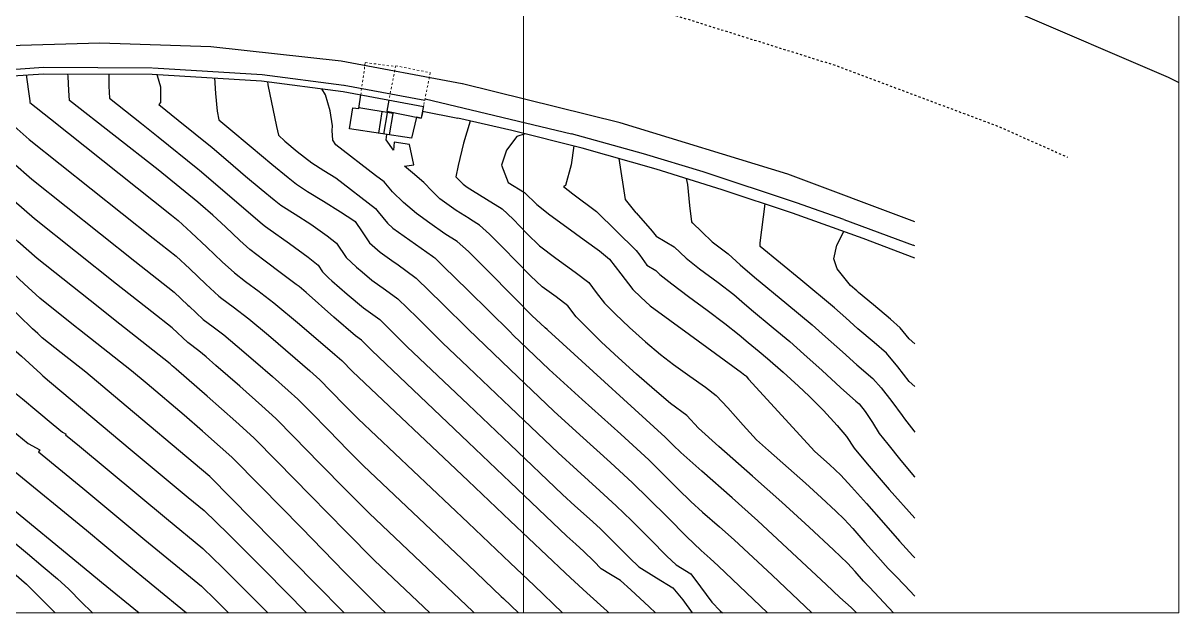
# Model space of a CAD drawing. Extents: x 62344 to 62624, y 108620 to 109406.
# Drawn here: x 62426.9 to 62480.2, y 108620.3 to 108647.5 of the extents above; entities that cross this region are included whole.
import ezdxf

# ---------------------------------------------------------------- set-up
doc = ezdxf.new("R2010")
doc.units = 0
doc.header["$LTSCALE"] = 0.039369
doc.header["$MEASUREMENT"] = 0
doc.linetypes.add('DOT', pattern=[0.55, 0.3, -0.25])
doc.linetypes.add('TRATTEGGIATA2', pattern=[0.375, 0.25, -0.125])
for name, color, linetype in [('Bâti', 7, 'Continuous'), ('coordinate', 2, 'Continuous'), ('Couronnement', 7, 'Continuous'), ('curve livello 1m', 2, 'Continuous'), ('curve livello 5m', 7, 'Continuous'), ('LIN018CO', 6, 'Continuous'), ('LIN025CO', 7, 'Continuous'), ('Per+Mod Surf', 7, 'Continuous'), ('Strade', 7, 'Continuous')]:
    doc.layers.add(name, color=color, linetype=linetype)

msp = doc.modelspace()

# ---------------------------------------------------------------- linework, layer by layer
at = {"layer": 'Bâti', "linetype": 'Continuous'}
for p, q in [((62442.40607, 108643.58613), (62442.49585, 108644.221)), ((62443.79472, 108643.97782), (62443.694, 108643.471)), ((62445.47141, 108644.03657), (62452.20832, 108642.42065)), ((62441.983, 108642.656), (62442.135, 108643.628)), ((62442.135, 108643.628), (62442.40607, 108643.58613)), ((62443.99245, 108643.35539), (62442.411, 108643.621)), ((62443.32719, 108642.44974), (62443.48031, 108643.44141)), ((62443.56869, 108642.41565), (62443.73614, 108643.39903)), ((62443.694, 108643.471), (62445.27911, 108643.14928)), ((62443.825, 108642.372), (62443.99245, 108643.35539)), ((62445.39708, 108643.73034), (62445.27911, 108643.14928)), ((62445.34, 108643.47299), (62446.968, 108643.14301)), ((62445.06481, 108643.19278), (62444.844, 108642.217)), ((62449.463, 108642.58), (62446.968, 108643.14301)), ((62444.844, 108642.217), (62441.983, 108642.656)), ((62452.702, 108641.77), (62449.463, 108642.58)), ((62455.52692, 108641.49775), (62452.20832, 108642.42065)), ((62456.109, 108640.799), (62452.702, 108641.77)), ((62458.27699, 108640.674), (62455.52692, 108641.49775)), ((62459.162, 108639.84), (62456.109, 108640.799)), ((62462.57876, 108639.2433), (62458.27699, 108640.674)), ((62462.409, 108638.769), (62459.162, 108639.84)), ((62464.761, 108638.476), (62462.57876, 108639.2433)), ((62465.657, 108637.59799), (62462.409, 108638.769)), ((62464.761, 108638.476), (62467.95799, 108637.287)), ((62468.03953, 108636.68454), (62465.657, 108637.59799)), ((62468.03953, 108637.25271), (62467.95799, 108637.287))]:
    msp.add_line(p, q, dxfattribs=at)
at = {"layer": 'coordinate', "linetype": 'Continuous', "lineweight": 0}
msp.add_line((62449.99999, 108764.27057), (62449.99999, 108620.31839), dxfattribs=at)
at = {"layer": 'Couronnement', "linetype": 'Continuous'}
for p, q in [((62430.464, 108646.612), (62425.217, 108646.44501)), ((62435.588, 108646.437), (62430.464, 108646.612)), ((62441.599, 108645.783), (62435.588, 108646.437)), ((62422.83832, 108645.15268), (62427.86845, 108645.49303)), ((62427.86845, 108645.49303), (62432.88908, 108645.47501)), ((62432.90607, 108645.47398), (62437.95354, 108645.16893)), ((62447.17101, 108644.735), (62441.599, 108645.783)), ((62422.868, 108644.854), (62427.878, 108645.19299)), ((62427.878, 108645.19299), (62432.888, 108645.175)), ((62432.888, 108645.175), (62437.918, 108644.871)), ((62437.918, 108644.871), (62441.68401, 108644.373)), ((62437.95354, 108645.16893), (62441.72333, 108644.67043)), ((62441.68401, 108644.373), (62445.38681, 108643.67974)), ((62441.73914, 108644.66747), (62445.4464, 108643.97336))]:
    msp.add_line(p, q, dxfattribs=at)
at = {"layer": 'curve livello 1m'}
for p, q in [((62433.16505, 108642.27944), (62434.99384, 108640.80526)), ((62443.17484, 108640.49658), (62441.34605, 108641.92327)), ((62454.69625, 108639.395), (62454.4055, 108641.2845)), ((62434.99384, 108639.26659), (62433.16505, 108640.75631)), ((62441.34605, 108640.39333), (62443.17484, 108638.98604)), ((62455.19283, 108638.78645), (62454.69625, 108639.395)), ((62455.19283, 108637.04083), (62453.36405, 108638.84354))]:
    msp.add_line(p, q, dxfattribs=at)
at = {"layer": 'curve livello 1m', "flags": 128}
for points in [[(62423.53716, 108644.89928), (62423.57769, 108644.438), (62423.76905, 108643.92125), (62424.01305, 108643.46549), (62424.31013, 108643.13397), (62424.87076, 108642.57984), (62425.61518, 108641.87825), (62426.46364, 108641.10439), (62427.33636, 108640.33342), (62432.08073, 108636.54959), (62433.89141, 108635.12017), (62434.52795, 108634.52546)], [(62427.07622, 108645.15039), (62427.21951, 108644.05683), (62427.23467, 108643.94115), (62427.23894, 108643.86632), (62428.20223, 108643.1105), (62433.7759, 108638.66526), (62434.07327, 108638.43051), (62434.67934, 108637.87851), (62435.40019, 108637.1908), (62436.10697, 108636.51733), (62436.67084, 108636.00807), (62437.18452, 108635.61364), (62437.80965, 108635.15182)], [(62433.16505, 108640.75631), (62429.07356, 108643.96663), (62429.04394, 108644.42874), (62429.01073, 108645.06649), (62429.01073, 108645.06649), (62428.99468, 108645.18898)], [(62430.87934, 108645.18222), (62430.8766, 108644.61989), (62430.90818, 108644.06694), (62432.38732, 108642.90636), (62433.16505, 108642.27944)], [(62433.09111, 108645.16273), (62433.1109, 108645.1182), (62433.26406, 108644.59789), (62433.26643, 108643.867), (62433.19494, 108643.77217), (62434.08207, 108643.05706), (62435.64727, 108641.79536), (62436.38386, 108641.16361), (62437.19052, 108640.47057), (62437.89967, 108639.87713), (62438.50209, 108639.37934), (62438.81705, 108639.12655), (62439.47197, 108638.70989), (62440.20014, 108638.25042), (62440.95016, 108637.7169), (62441.38674, 108637.37405), (62441.8196, 108636.72525), (62442.29662, 108636.27848), (62442.55886, 108636.05827)], [(62429.33868, 108633.53502), (62427.69653, 108634.84471), (62426.97958, 108635.50038), (62425.96691, 108636.46101), (62424.8246, 108637.55382), (62423.71873, 108638.60605), (62422.81541, 108639.44493), (62422.81541, 108639.44493), (62422.19149, 108639.99122), (62421.37908, 108640.68561), (62420.56014, 108641.38265), (62419.91667, 108641.93686), (62419.63065, 108642.20277), (62419.63065, 108642.20277), (62419.45949, 108642.68131), (62419.28687, 108643.41377), (62419.28687, 108643.41377), (62419.20247, 108644.37445)], [(62431.09869, 108633.87094), (62430.38556, 108634.43392), (62427.57647, 108636.67428), (62426.6912, 108637.44954), (62425.79796, 108638.24543), (62424.9171, 108639.04278), (62424.06892, 108639.82246), (62423.27373, 108640.56532), (62422.55187, 108641.25221), (62421.92364, 108641.86397), (62421.40936, 108642.38147), (62421.02936, 108642.78555), (62420.80394, 108643.05707), (62420.80394, 108643.05707), (62420.77225, 108643.12786), (62420.75666, 108643.30533), (62420.64614, 108644.56332)], [(62432.86035, 108634.20718), (62431.23314, 108635.49175), (62427.45642, 108638.50385), (62426.51108, 108639.33488), (62425.5669, 108640.18479), (62424.66802, 108641.01198), (62423.85858, 108641.77483), (62423.18275, 108642.43174), (62422.68467, 108642.94109), (62422.40849, 108643.26128), (62422.40849, 108643.26128), (62422.17497, 108643.78293), (62422.08982, 108644.7522)], [(62438.1919, 108644.83478), (62438.20735, 108644.6804), (62438.61633, 108642.76935), (62438.70585, 108642.36349), (62438.99126, 108642.08155), (62439.56245, 108641.60957), (62440.24807, 108641.08914), (62440.7987, 108640.73864), (62441.34605, 108640.39333)], [(62441.34605, 108641.92327), (62441.21492, 108642.12529), (62441.17226, 108642.58122), (62441.20283, 108642.78652), (62441.09001, 108643.48695), (62440.87319, 108644.22229), (62440.87319, 108644.22229), (62440.70929, 108644.50189)], [(62447.54132, 108643.01363), (62447.23873, 108641.99049), (62446.98362, 108640.96061), (62446.88179, 108640.44236), (62447.22308, 108640.09468), (62447.40526, 108639.96526), (62447.64474, 108639.81664)], [(62447.55931, 108638.47354), (62447.49461, 108638.51427), (62446.89208, 108638.88823), (62446.89208, 108638.88823), (62446.14239, 108639.42079), (62445.79473, 108639.77284), (62445.40136, 108640.17569), (62445.40136, 108640.17569), (62444.877, 108640.61873), (62444.5177, 108640.93237), (62444.5177, 108640.93237), (62444.93796, 108640.99978), (62444.74965, 108641.93149), (62444.03911, 108642.04602), (62444.00119, 108641.67098), (62443.66521, 108642.15145), (62443.7011, 108642.39169), (62443.70121, 108642.39235)], [(62452.3245, 108641.86441), (62452.19563, 108640.99681), (62451.93216, 108640.04625), (62451.8461, 108639.98654), (62452.27795, 108639.66136), (62453.36405, 108638.84354)], [(62434.99384, 108640.80526), (62435.05721, 108640.75417), (62436.44423, 108639.56459), (62437.96316, 108638.2596), (62438.10154, 108638.14525), (62438.21921, 108638.07071), (62439.2182, 108637.36825), (62440.07425, 108636.736), (62440.53055, 108636.36365), (62440.7389, 108636.05137), (62441.03224, 108635.76689)], [(62447.46526, 108636.99472), (62446.94604, 108637.45693), (62446.94604, 108637.45693), (62446.3789, 108637.81119), (62445.67709, 108638.30974), (62445.06169, 108638.74691), (62444.47079, 108639.25694), (62443.9586, 108639.74609), (62443.9586, 108639.74609), (62443.58014, 108640.21286), (62443.17484, 108640.49658)], [(62457.50029, 108640.36197), (62457.56133, 108640.08451), (62457.65527, 108639.11131), (62457.73887, 108638.36308), (62457.77328, 108638.32315), (62457.79186, 108638.312), (62458.22165, 108637.90078), (62458.70295, 108637.43371), (62459.43143, 108636.88004), (62459.99575, 108636.38678), (62460.65219, 108635.8104), (62462.14342, 108634.5791), (62463.30785, 108633.61764), (62463.92543, 108633.06451), (62464.69937, 108632.35841), (62465.36422, 108631.76116), (62466.10828, 108631.1331), (62466.48222, 108630.70278), (62466.98345, 108630.07323), (62467.46159, 108629.43331), (62467.56329, 108629.27451), (62467.99383, 108628.71367), (62468.03953, 108628.6567)], [(62447.64474, 108639.81664), (62448.29568, 108639.41264), (62449.01019, 108638.96277), (62449.51696, 108638.48348), (62450.16691, 108637.81659), (62450.73962, 108637.26329), (62451.49245, 108636.68968), (62452.39003, 108636.04669), (62453.00593, 108635.5623), (62453.35776, 108635.10821), (62453.73759, 108634.61043), (62454.22205, 108634.1187), (62454.8936, 108633.48465), (62455.63145, 108632.81963), (62456.31478, 108632.23498), (62456.9148, 108631.78095), (62457.66736, 108631.2472), (62458.38473, 108630.7364), (62458.87924, 108630.35119), (62459.41426, 108629.78426), (62460.12451, 108628.978), (62460.74893, 108628.30204), (62461.29875, 108627.80828), (62462.21681, 108627.00108), (62463.00549, 108626.30055), (62463.74561, 108625.6221), (62464.40484, 108625.00835), (62464.78542, 108624.64341), (62465.1842, 108624.20771), (62465.74217, 108623.57364), (62466.32892, 108622.90566), (62466.81401, 108622.36825), (62467.16786, 108622.00787), (62467.5636, 108621.60601), (62468.03953, 108621.09611)], [(62439.51496, 108635.4773), (62438.90522, 108635.94018), (62438.02335, 108636.59168), (62437.38618, 108637.08092), (62437.38618, 108637.08092), (62436.9291, 108637.50036), (62436.26147, 108638.13185), (62435.68302, 108638.66925), (62435.68302, 108638.66925), (62435.1109, 108639.16737), (62434.99384, 108639.26659)], [(62468.03953, 108630.76475), (62467.78199, 108630.99823), (62467.25248, 108631.66532), (62466.74033, 108632.30657), (62466.74033, 108632.30657), (62466.16398, 108632.7956), (62465.40714, 108633.4319), (62465.40714, 108633.4319), (62464.85669, 108633.92928), (62464.33399, 108634.40075), (62464.33399, 108634.40075), (62462.7836, 108635.68089), (62460.91063, 108637.22738), (62460.90757, 108637.34662), (62460.91334, 108637.39302), (62461.13673, 108639.18865)], [(62443.17484, 108638.98604), (62443.3005, 108638.83247), (62443.72415, 108638.30567), (62443.98099, 108638.07302), (62445.806, 108636.77657), (62445.86571, 108636.73415), (62445.91397, 108636.70401), (62445.91855, 108636.69951)], [(62467.05505, 108620.31839), (62465.94476, 108621.50791), (62465.94476, 108621.50791), (62465.67261, 108621.78465), (62465.28347, 108622.22228), (62464.93611, 108622.61068), (62464.93611, 108622.61068), (62464.28808, 108623.23206), (62463.16557, 108624.27713), (62461.90534, 108625.43235), (62461.90534, 108625.43235), (62460.56243, 108626.62518), (62458.99921, 108627.99962), (62458.06301, 108628.84037), (62458.06301, 108628.84037), (62457.52342, 108629.43176), (62456.78332, 108629.97542), (62456.0347, 108630.60892), (62455.21499, 108631.33057), (62454.38459, 108632.08467), (62453.60392, 108632.81553), (62452.93339, 108633.46747), (62452.43343, 108633.9848), (62452.43343, 108633.9848), (62452.05135, 108634.48188), (62451.49982, 108634.89982), (62450.86785, 108635.37016), (62450.86785, 108635.37016), (62450.32979, 108635.87392), (62449.69224, 108636.51847), (62449.03474, 108637.19511), (62448.43685, 108637.79514), (62447.97811, 108638.20985), (62447.97811, 108638.20985), (62447.55931, 108638.47354)], [(62455.19283, 108638.78645), (62455.92632, 108637.93526), (62456.12075, 108637.70962), (62456.94422, 108637.21545), (62457.49748, 108636.6821), (62458.1208, 108636.19826), (62458.97122, 108635.56699), (62459.69016, 108635.01559), (62460.06743, 108634.68583), (62460.50629, 108634.30049), (62461.50324, 108633.47731), (62462.28172, 108632.83453), (62462.92936, 108632.25765), (62463.7622, 108631.49916), (62464.61468, 108630.72233), (62465.32129, 108630.09041), (62465.47623, 108629.95963), (62465.75804, 108629.60567), (62466.08261, 108629.09836), (62466.40214, 108628.59988), (62466.78977, 108628.10033), (62467.39269, 108627.35801), (62468.03002, 108626.59563), (62468.03953, 108626.5847)], [(62448.4963, 108635.96201), (62448.13282, 108636.33451), (62447.46526, 108636.99472)], [(62455.19283, 108637.04083), (62455.36235, 108636.82669), (62455.69214, 108636.36161), (62456.09658, 108636.1189), (62456.29201, 108635.9305), (62456.83679, 108635.49706), (62457.60405, 108634.92054), (62458.46461, 108634.28279), (62459.28928, 108633.6657), (62459.94888, 108633.15114), (62460.36039, 108632.79058), (62460.86307, 108632.37552), (62461.25559, 108632.05142), (62461.9719, 108631.42174), (62462.68018, 108630.78232), (62463.16792, 108630.32497), (62463.8284, 108629.6505), (62464.46824, 108628.96152), (62464.89551, 108628.46473), (62464.89551, 108628.46473), (62465.24098, 108627.92525), (62465.8366, 108627.19193), (62466.86479, 108626.00969), (62468.03953, 108624.69215)], [(62445.91855, 108636.69951), (62446.30062, 108636.32406), (62447.4425, 108635.19777)], [(62442.55886, 108636.05827), (62443.00994, 108635.67947), (62443.63948, 108635.22666), (62444.21461, 108634.80934), (62445.09099, 108633.94757), (62446.27174, 108632.78031), (62447.4425, 108631.66509)], [(62448.4963, 108635.96201), (62449.38273, 108635.05236)], [(62447.4425, 108628.20295), (62443.01323, 108632.42209), (62443.01323, 108632.42209), (62442.53304, 108632.89572), (62442.25184, 108633.09883), (62441.26272, 108633.9656), (62439.97754, 108635.09693), (62439.65288, 108635.3726), (62439.51496, 108635.4773)], [(62441.03224, 108635.76689), (62441.1676, 108635.63562), (62441.86834, 108635.01998), (62442.63089, 108634.38915), (62443.37383, 108633.85253), (62443.9143, 108633.32106), (62444.64249, 108632.6012), (62447.4425, 108629.93402)], [(62437.80965, 108635.15182), (62437.89549, 108635.0884), (62438.49826, 108634.63081), (62439.67987, 108633.64236), (62441.30569, 108632.24702), (62441.62408, 108631.96391), (62442.11995, 108631.46032), (62447.4425, 108626.41395)], [(62447.4425, 108635.19777), (62449.38273, 108633.28404)], [(62465.35404, 108620.31839), (62465.10621, 108620.57286), (62465.10621, 108620.57286), (62464.59003, 108621.02711), (62463.95167, 108621.63476), (62460.8052, 108624.56416), (62459.61265, 108625.62454), (62458.21635, 108626.85288), (62457.25185, 108627.71585), (62457.25185, 108627.71585), (62456.89952, 108628.06357), (62456.52796, 108628.43106), (62456.52796, 108628.43106), (62451.81509, 108632.72704), (62451.12927, 108633.35917), (62451.09676, 108633.40146), (62450.99607, 108633.47704), (62450.38035, 108634.04758), (62449.65489, 108634.77278), (62449.38273, 108635.05236)], [(62447.72894, 108620.31839), (62447.66596, 108620.37935), (62442.87917, 108624.91774), (62441.85239, 108625.95165), (62440.60313, 108627.23372), (62439.41675, 108628.4497), (62438.57862, 108629.28531), (62438.57862, 108629.28531), (62437.94068, 108629.86658), (62436.91794, 108630.776), (62435.81722, 108631.74076), (62435.81722, 108631.74076), (62435.36387, 108632.12984), (62435.03438, 108632.40547), (62435.03438, 108632.40547), (62434.5248, 108632.78951), (62433.80048, 108633.46501), (62432.86035, 108634.20718)], [(62434.52795, 108634.52546), (62434.58039, 108634.47648), (62435.24015, 108633.86236), (62435.68856, 108633.52326), (62436.189, 108633.14725), (62436.80254, 108632.63402), (62437.64671, 108631.90951), (62438.42282, 108631.22926), (62439.14396, 108630.58803), (62439.59377, 108630.17818), (62440.18474, 108629.58899), (62441.02126, 108628.7316), (62441.90211, 108627.82761), (62442.6261, 108627.0986), (62447.4425, 108622.53212)], [(62445.68311, 108620.31839), (62443.13225, 108622.73688), (62441.80267, 108624.07568), (62440.185, 108625.73584), (62438.64876, 108627.31042), (62437.56346, 108628.39245), (62437.56346, 108628.39245), (62436.73739, 108629.14513), (62435.41305, 108630.32274), (62433.98773, 108631.572), (62433.98773, 108631.572), (62433.87975, 108631.66369), (62433.80946, 108631.71666), (62433.70955, 108631.80984), (62431.09869, 108633.87094)], [(62443.63596, 108620.31839), (62443.38532, 108620.55602), (62441.75294, 108622.19972), (62439.76687, 108624.23797), (62437.88077, 108626.17113), (62436.54831, 108627.49959), (62436.54831, 108627.49959), (62436.01399, 108627.98759), (62435.20436, 108628.70751), (62434.36231, 108629.44338), (62434.36231, 108629.44338), (62432.64477, 108630.88626), (62431.92805, 108631.48926), (62429.53797, 108633.37608), (62429.33868, 108633.53502)], [(62449.38273, 108633.28404), (62449.53025, 108633.13854), (62451.19079, 108631.55678), (62452.70815, 108630.17003), (62454.48803, 108628.55934), (62455.77848, 108627.37491), (62456.40726, 108626.75734), (62457.13748, 108626.02668), (62457.72039, 108625.45629), (62458.25909, 108624.97429), (62459.03897, 108624.28822), (62459.70505, 108623.69596), (62461.46246, 108622.05979), (62463.29189, 108620.31839)], [(62426.01982, 108632.90157), (62426.86331, 108632.1602), (62427.74602, 108631.34634), (62427.80759, 108631.28107), (62427.83454, 108631.25976), (62428.15358, 108630.99262), (62430.14421, 108629.31783), (62431.86385, 108627.87318), (62434.53378, 108625.647), (62435.27359, 108625.03927), (62436.38963, 108623.96447), (62438.09422, 108622.25929), (62439.99754, 108620.31839)], [(62422.64104, 108632.25669), (62422.86395, 108632.06614), (62423.53315, 108631.48163), (62424.05482, 108631.00283), (62424.74381, 108630.26996), (62425.38625, 108629.59155), (62425.96887, 108629.13075), (62426.64756, 108628.56047), (62427.15953, 108628.13379), (62427.69943, 108627.84088), (62427.64364, 108627.7494), (62429.69004, 108626.07151), (62432.54333, 108623.69244), (62435.15136, 108621.55001), (62435.81956, 108620.90651), (62436.40747, 108620.31839)], [(62424.33303, 108632.57963), (62424.39467, 108632.52669), (62425.23543, 108631.7877), (62425.90042, 108631.17459), (62426.26085, 108630.79121), (62426.59692, 108630.43631), (62426.90171, 108630.19526), (62427.55936, 108629.64518), (62428.31578, 108629.00512), (62428.74411, 108628.65257), (62428.91119, 108628.56192), (62428.89392, 108628.53362), (62429.5272, 108628.01437), (62433.53856, 108624.66972), (62435.21248, 108623.29464), (62436.10459, 108622.43549), (62437.46717, 108621.07243), (62438.20662, 108620.31839)], [(62420.94581, 108631.93313), (62421.00265, 108631.88462), (62421.68948, 108631.29779), (62422.20922, 108630.83108), (62422.85429, 108630.15642), (62423.59163, 108629.34996), (62424.17557, 108628.74678), (62424.5505, 108628.44901), (62425.03604, 108628.06625), (62425.57494, 108627.61501), (62426.10582, 108627.33617), (62426.48767, 108627.11983), (62426.39336, 108626.96519), (62429.85287, 108624.12864), (62431.5481, 108622.71516), (62434.46575, 108620.31839)], [(62447.4425, 108631.66509), (62449.38273, 108629.81692)], [(62447.4425, 108629.93402), (62449.38273, 108628.08585)], [(62449.38273, 108629.81692), (62451.59386, 108627.71069), (62452.48213, 108626.89888), (62453.52409, 108625.95597), (62454.27953, 108625.26259), (62454.97588, 108624.57963), (62455.83828, 108623.71537), (62456.61224, 108622.94206), (62457.04329, 108622.53197), (62457.70757, 108622.11962), (62458.16379, 108621.51831), (62458.6823, 108620.81738), (62459.0724, 108620.42146), (62459.17937, 108620.31839)], [(62447.4425, 108628.20295), (62449.38273, 108626.35478)], [(62449.38273, 108628.08585), (62451.79539, 108625.78765), (62452.36912, 108625.2633), (62453.04211, 108624.65428), (62453.53005, 108624.20644), (62454.16169, 108623.58357), (62454.88659, 108622.85673), (62455.31514, 108622.44275), (62456.13909, 108621.93707), (62456.88342, 108621.46923), (62457.34022, 108620.91856), (62457.76865, 108620.31839)], [(62447.4425, 108626.41395), (62449.38273, 108624.57441)], [(62456.09324, 108620.31839), (62455.80074, 108620.59318), (62455.80074, 108620.59318), (62454.94517, 108621.38136), (62454.46549, 108621.8082), (62454.46549, 108621.8082), (62454.01739, 108622.08529), (62453.587, 108622.35352), (62453.587, 108622.35352), (62453.23539, 108622.69882), (62452.78057, 108623.15028), (62452.78057, 108623.15028), (62452.41055, 108623.488), (62451.99693, 108623.8646), (62451.99693, 108623.8646), (62449.38273, 108626.35478)], [(62449.38273, 108624.57441), (62451.9138, 108622.17468), (62452.16657, 108621.93003), (62452.91343, 108621.24664), (62453.85666, 108620.39476), (62453.94028, 108620.31839)], [(62426.41127, 108623.6592), (62427.1337, 108623.05296), (62427.85401, 108622.44839), (62428.5115, 108621.88691), (62429.04546, 108621.40993), (62429.62871, 108620.82131), (62430.10445, 108620.35599), (62430.14391, 108620.31839)], [(62447.4425, 108622.53212), (62448.97759, 108621.0767)], [(62426.5052, 108622.15776), (62427.0949, 108621.64378), (62427.83906, 108620.89469), (62428.40893, 108620.31839)], [(62448.97759, 108621.0767), (62449.0819, 108620.97779), (62449.7632, 108620.31839)]]:
    msp.add_lwpolyline(points, dxfattribs=at)
at = {"layer": 'curve livello 5m', "flags": 128}
for points in [[(62425.20897, 108645.0124), (62425.3033, 108644.37177), (62425.6176, 108643.6697), (62425.92859, 108643.34217), (62426.5207, 108642.78413), (62427.2163, 108642.16299), (62427.2163, 108642.16299), (62432.92831, 108637.60743), (62433.98234, 108636.77534), (62434.62039, 108636.18773), (62435.35544, 108635.48435), (62435.95549, 108634.93521), (62435.95549, 108634.93521), (62436.10044, 108634.82559)], [(62435.75975, 108645.00144), (62435.79945, 108644.28968), (62435.8755, 108643.4761), (62435.95039, 108643.06783), (62435.95039, 108643.06783), (62436.23732, 108642.83654), (62436.41788, 108642.68154), (62437.442, 108641.82324), (62438.39982, 108641.02776), (62439.14534, 108640.41575), (62439.53256, 108640.10784), (62439.53256, 108640.10784), (62440.04949, 108639.76719), (62440.78668, 108639.30997), (62441.55894, 108638.83226), (62442.18107, 108638.43012), (62442.18107, 108638.43012), (62442.24292, 108638.38444), (62442.56461, 108637.906), (62442.9003, 108637.39914), (62442.9003, 108637.39914), (62443.38899, 108636.96979), (62443.93271, 108636.57191), (62444.21523, 108636.37441)], [(62427.61031, 108633.20514), (62427.36633, 108633.42986), (62426.72759, 108634.03866), (62426.0543, 108634.68143), (62425.5004, 108635.19803), (62424.13636, 108636.39235), (62422.3602, 108637.91048), (62420.5698, 108639.43439), (62419.16301, 108640.64603), (62418.53769, 108641.22738), (62418.28538, 108642.11616), (62418.07172, 108642.78237), (62417.61031, 108644.14767)], [(62450.07399, 108642.42721), (62449.69742, 108642.29591), (62449.22304, 108641.66904), (62448.98339, 108640.97462), (62448.98339, 108640.97462), (62449.29927, 108640.17979), (62450.04226, 108639.71569), (62450.6114, 108639.15641), (62451.21794, 108638.67898), (62451.99225, 108638.11613), (62452.7982, 108637.54062), (62453.49966, 108637.02522), (62453.96052, 108636.64271), (62453.96052, 108636.64271), (62454.48045, 108635.97167), (62455.04176, 108635.23606), (62455.04176, 108635.23606), (62455.40261, 108634.88464), (62455.84625, 108634.49455), (62455.84625, 108634.49455), (62457.65176, 108633.16457), (62460.04667, 108631.40901), (62460.04667, 108631.40901), (62460.20761, 108631.2867), (62460.21449, 108631.28067), (62460.22289, 108631.27373), (62460.22945, 108631.26831), (62460.26142, 108631.23945), (62460.38044, 108631.11129), (62463.43485, 108627.76371), (62464.10564, 108627.16875), (62464.63474, 108626.67615), (62465.12927, 108626.14017), (62465.81792, 108625.3619), (62466.59137, 108624.47919), (62467.34031, 108623.62989), (62467.95541, 108622.95184), (62467.95541, 108622.95184), (62468.03953, 108622.86617)], [(62468.03953, 108632.73317), (62467.78321, 108632.96404), (62467.37238, 108633.48004), (62466.92292, 108633.86681), (62466.13085, 108634.52713), (62465.45007, 108635.10265), (62465.36012, 108635.18386), (62465.07318, 108635.42078), (62464.45397, 108636.1996), (62464.3013, 108636.65556), (62464.44402, 108637.28595), (62464.76399, 108637.91995)], [(62444.21523, 108636.37441), (62444.57858, 108636.12041), (62445.05539, 108635.76616), (62445.05539, 108635.76616), (62446.26768, 108634.57408), (62447.4425, 108633.41268)], [(62436.10044, 108634.82559), (62436.6115, 108634.43911), (62437.34363, 108633.88903), (62437.34363, 108633.88903), (62438.2412, 108633.13819), (62439.4762, 108632.07827), (62439.4762, 108632.07827), (62440.14934, 108631.48617), (62440.60893, 108631.07104), (62440.60893, 108631.07104), (62441.10486, 108630.57298), (62441.78538, 108629.87392), (62442.37302, 108629.27946), (62442.37302, 108629.27946), (62447.4425, 108624.47304)], [(62441.73136, 108620.31839), (62440.38958, 108621.67461), (62435.53316, 108626.60672), (62435.15674, 108626.94143), (62431.39449, 108630.10205), (62429.82453, 108631.42291), (62428.69039, 108632.31825), (62427.81659, 108633.01514), (62427.61031, 108633.20514)], [(62447.4425, 108633.41268), (62449.38273, 108631.54799)], [(62419.38265, 108631.63478), (62420.23619, 108630.77038), (62420.36362, 108630.65932), (62420.74453, 108630.25557), (62421.36774, 108629.49373), (62422.07569, 108628.60131), (62422.50454, 108628.09636), (62422.50454, 108628.09636), (62423.06618, 108627.79527), (62423.54349, 108627.42314), (62424.0281, 108627.04434), (62424.0281, 108627.04434), (62424.13988, 108626.98238), (62424.62803, 108626.59323), (62425.14425, 108626.18171), (62425.17465, 108626.18272), (62425.18724, 108626.17011), (62425.2129, 108626.14442), (62425.74139, 108625.69039), (62430.0157, 108622.18577), (62430.55288, 108621.73788), (62432.28086, 108620.31839)], [(62449.38273, 108631.54799), (62451.39232, 108629.63373), (62451.39232, 108629.63373), (62452.59514, 108628.53445), (62454.00606, 108627.25766), (62455.029, 108626.31875), (62455.029, 108626.31875), (62455.76508, 108625.59969), (62456.65095, 108624.71456), (62457.51582, 108623.85101), (62458.18893, 108623.19672), (62458.18893, 108623.19672), (62458.6049, 108622.82776), (62458.97325, 108622.48483), (62461.24921, 108620.31839)], [(62447.4425, 108624.47304), (62449.38273, 108622.63349)], [(62449.38273, 108622.63349), (62450.49785, 108621.57623), (62451.79745, 108620.31839)]]:
    msp.add_lwpolyline(points, dxfattribs=at)
at = {"layer": 'LIN018CO', "lineweight": 0}
msp.add_lwpolyline([(62480.2144, 108620.31839), (62343.81004, 108620.31839), (62343.81004, 108764.27057), (62480.2144, 108764.27057)], close=True, dxfattribs=at)
at = {"layer": 'LIN025CO', "linetype": 'DOT', "lineweight": 0, "ltscale": 2}
for p, q in [((62442.49585, 108644.221), (62442.707, 108645.714)), ((62442.707, 108645.714), (62444.097, 108645.528)), ((62444.11052, 108645.56697), (62443.79472, 108643.97782)), ((62444.11052, 108645.56697), (62445.70411, 108645.24328)), ((62445.70411, 108645.24328), (62445.39708, 108643.73034))]:
    msp.add_line(p, q, dxfattribs=at)
at = {"layer": 'Per+Mod Surf', "linetype": 'Continuous'}
for p, q in [((62441.983, 108642.656), (62442.135, 108643.628)), ((62442.135, 108643.628), (62442.40607, 108643.58613)), ((62445.35254, 108643.46188), (62445.27911, 108643.14928)), ((62445.06481, 108643.19278), (62444.844, 108642.217)), ((62445.27911, 108643.14928), (62445.06481, 108643.19278)), ((62444.844, 108642.217), (62441.983, 108642.656))]:
    msp.add_line(p, q, dxfattribs=at)
at = {"layer": 'Strade', "linetype": 'Continuous', "flags": 128}
for points in [[(62460.2457, 108659.83602), (62463.965, 108652.189), (62464.425, 108651.601), (62465.106, 108651.13), (62472.48199, 108648.147), (62479.72, 108645.041), (62480.2144, 108644.79791)], [(62468.03953, 108638.36685), (62462.179, 108640.556), (62454.459, 108642.927), (62447.181, 108644.73801)]]:
    msp.add_lwpolyline(points, dxfattribs=at)
at = {"layer": 'Strade', "color": 2, "linetype": 'TRATTEGGIATA2', "ltscale": 5, "flags": 128}
msp.add_lwpolyline([(62448.291, 108650.104), (62456.606, 108648.01401), (62464.373, 108645.58701), (62471.903, 108642.76401), (62475.07931, 108641.34847)], dxfattribs=at)

doc.saveas('drawing.dxf')
